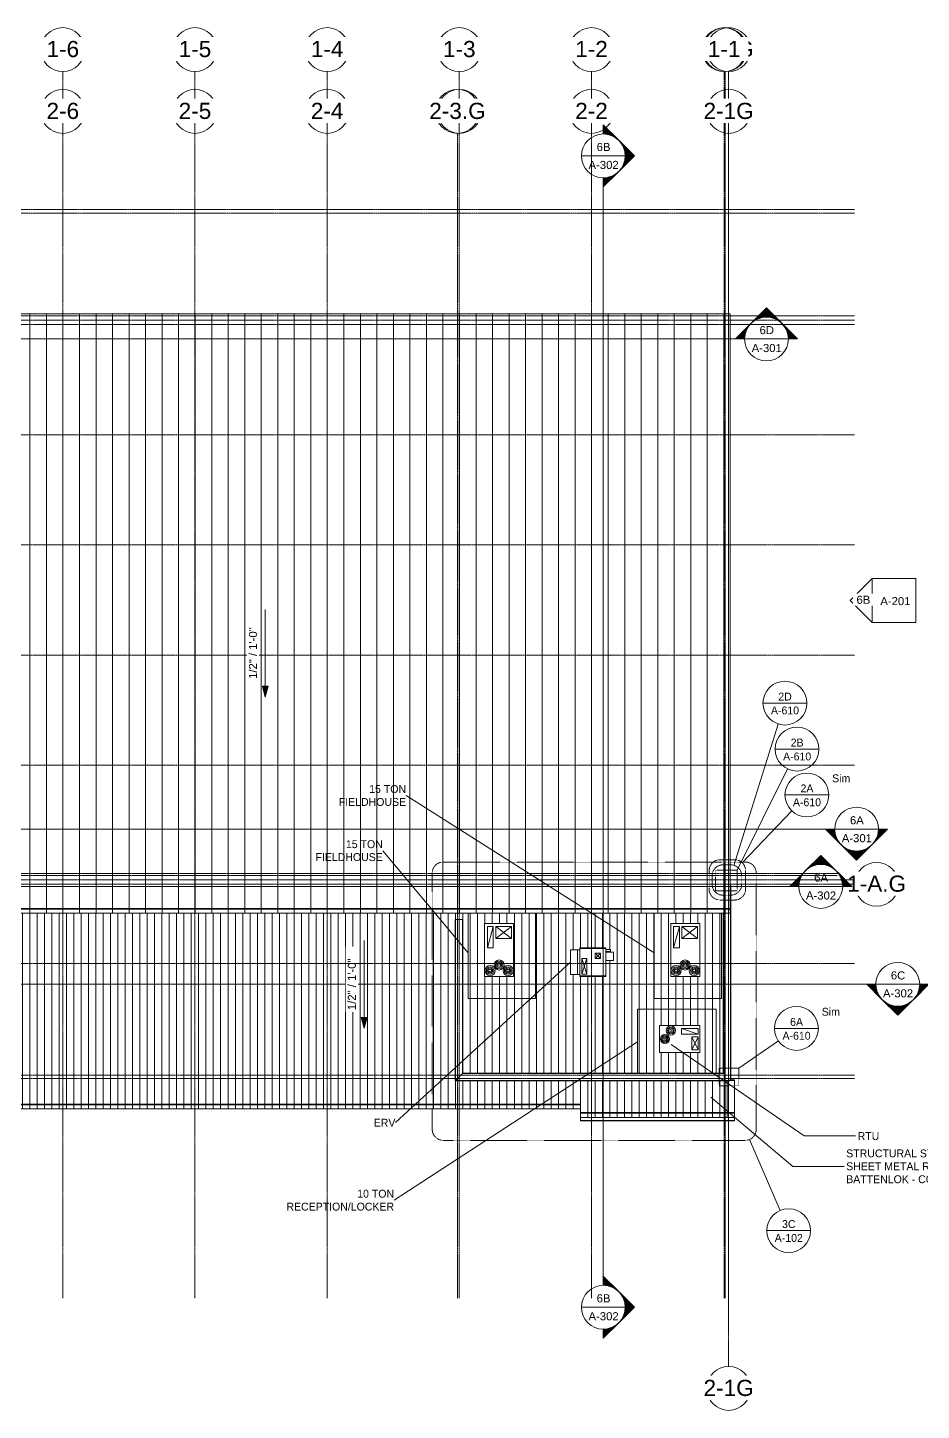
# Model space of a CAD drawing. Header units: inches. Extents: x 21290 to 29416, y -23522 to -20467.
# Drawn here: x 24746 to 26703, y -23522 to -20493 of the extents above; entities that cross this region are included whole.
import ezdxf

# ---------------------------------------------------------------- set-up
doc = ezdxf.new("R2010")
doc.units = ezdxf.units.IN
doc.header["$MEASUREMENT"] = 0
doc.linetypes.add('Dash Dot 3_16_', pattern=[0.3125, 0.1875, -0.0625, 0, -0.0625])
doc.linetypes.add('Grid Line 1_2_', pattern=[0.875, 0.5, -0.125, 0.125, -0.125])
for name, color, linetype, lineweight in [('A-ANNO-IDEN', 131, 'Continuous', 9), ('A-ANNO-SYMB', 150, 'Continuous', 9), ('A-DETL-MBND', 5, 'Continuous', 13), ('A-ROOF', 132, 'Continuous', 13), ('G-ANNO-DIMS', 111, 'Continuous', 9), ('G-ANNO-SYMB', 111, 'Continuous', 9), ('M-EQPM', 50, 'Continuous', 13), ('M-EQPM-IDEN', 50, 'Continuous', 9), ('S-BEAM', 12, 'Continuous', 13), ('S-GRID', 1, 'Continuous', 9), ('S-GRID-IDEN', 1, 'Continuous', 9)]:
    doc.layers.add(name, color=color, linetype=linetype, lineweight=lineweight)
doc.styles.add('Arial', font='arial.ttf', dxfattribs={"height": 35.407186})
doc.styles.add('Arial_1', font='arial.ttf', dxfattribs={"height": 17.703593})
doc.styles.add('Century Gothic', font='GOTHIC.TTF', dxfattribs={"height": 17.245342})

# ---------------------------------------------------------------- blocks, each defined once
blk = doc.blocks.new('Carrier_48TC_Standard_Efficiency_Gas_Heat_Electric_Cooling_Packaged_Rooftop_Unit_3_to_15_nominal_tons - 15 ton 48TC__16-873539-Roof Plan')
at = {"layer": 'A-DETL-MBND', "color": 43, "lineweight": 9}
for p, q in [((-105.9, -79.7), (-105.9, 67.7)), ((-105.9, 67.7), (80.4, 67.7)), ((57.9, 31.7), (-57.9, 31.7)), ((-57.9, 31.7), (-57.9, -31.7)), ((57.9, -31.7), (57.9, 31.7)), ((4.8, 25.3), (51.7, 12.7)), ((4.8, 12.7), (4.8, 25.3)), ((4.8, 25.3), (51.7, 25.3)), ((51.7, 12.7), (4.8, 12.7)), ((24.9, -26.8), (51.7, 7.2)), ((24.9, 7.2), (51.7, -26.8)), ((24.9, -26.8), (24.9, 7.2)), ((24.9, 7.2), (51.7, 7.2)), ((51.7, 25.3), (51.7, 12.7)), ((51.7, 7.2), (51.7, -26.8)), ((58.1, 27.3), (57.9, 27.3)), ((57.9, 15.4), (58.1, 15.4)), ((58.1, 10.3), (57.9, 10.3)), ((57.9, 9.3), (58.1, 9.3)), ((58.1, 6.7), (57.9, 6.7)), ((58.1, 27.3), (58.1, 15.4)), ((58.1, 9.3), (58.1, 10.3)), ((58.1, 10.3), (58.1, 9.3)), ((58.1, 6.7), (58.1, -25.1)), ((51.7, -26.8), (24.9, -26.8)), ((57.9, -25.1), (58.1, -25.1)), ((-57.9, -31.7), (57.9, -31.7)), ((80.4, -79.7), (-105.9, -79.7))]:
    blk.add_line(p, q, dxfattribs=at)
for centre, radius in [((-44.9, 19.7), 11), ((-44.9, 19.7), 8.25), ((-44.9, 19.7), 5.5), ((-44.9, 19.7), 2.75), ((-32.9, 0), 11), ((-32.9, 0), 8.25), ((-32.9, 0), 5.5), ((-32.9, 0), 2.75), ((-44.9, -19.7), 11), ((-44.9, -19.7), 8.25), ((-44.9, -19.7), 5.5), ((-44.9, -19.7), 2.75)]:
    blk.add_circle(centre, radius, dxfattribs=at)
blk = doc.blocks.new('Carrier_48TC_Standard_Efficiency_Gas_Heat_Electric_Cooling_Packaged_Rooftop_Unit_3_to_15_nominal_tons - 10 ton 48TC__12-V2-Roof Plan')
at = {"layer": 'A-DETL-MBND', "color": 43, "lineweight": 9}
for p, q in [((-92.1, -75.1), (-92.1, 65.7)), ((-92.1, 65.7), (80.1, 65.7)), ((80.1, 65.7), (80.1, -75.1)), ((44.1, 29.7), (-44.1, 29.7)), ((-44.1, 29.7), (-44.1, -29.8)), ((4.4, 23.2), (40.8, 10.6)), ((4.4, 10.6), (4.4, 23.2)), ((4.4, 23.2), (40.8, 23.2)), ((40.8, 10.6), (4.4, 10.6)), ((26.8, -23.5), (40.8, 5.2)), ((26.8, 5.2), (40.8, -23.5)), ((26.8, -23.5), (26.8, 5.2)), ((26.8, 5.2), (40.8, 5.2)), ((40.8, 23.2), (40.8, 10.6)), ((40.8, 5.2), (40.8, -23.5)), ((44.1, -29.8), (44.1, 29.7)), ((44.2, 24.7), (44.1, 24.7)), ((44.1, 12.1), (44.2, 12.1)), ((44.2, 8.1), (44.1, 8.1)), ((44.1, 7.1), (44.2, 7.1)), ((44.2, 4.9), (44.1, 4.9)), ((44.2, 24.7), (44.2, 12.1)), ((44.2, 7.1), (44.2, 8.1)), ((44.2, 8.1), (44.2, 7.1)), ((44.2, 4.9), (44.2, -23.5)), ((-44.1, -29.8), (44.1, -29.8)), ((40.8, -23.5), (26.8, -23.5)), ((44.1, -23.5), (44.2, -23.5))]:
    blk.add_line(p, q, dxfattribs=at)
for centre, radius in [((-32.1, 0), 10), ((-32.1, 0), 7.5), ((-32.1, 0), 5), ((-32.1, 0), 2.5), ((-19.1, 18.7), 10), ((-19.1, 18.7), 7.5), ((-19.1, 18.7), 5), ((-19.1, 18.7), 2.5)]:
    blk.add_circle(centre, radius, dxfattribs=at)
blk = doc.blocks.new('he3xrtf - 115 V Single Phase-880047-Roof Plan')
at = {"layer": 'A-DETL-MBND', "color": 43, "lineweight": 9}
for p, q in [((28.6, 31.2), (-28.6, 31.2)), ((-28.6, 31.2), (-28.6, -31.2)), ((28.6, -31.2), (28.6, 31.2)), ((-28.4, -30.1), (-28.4, 30.1)), ((-28.4, 30.1), (28.4, 30.1)), ((23.8, 26.1), (12.8, -7.9)), ((12.8, 26.1), (23.8, -7.9)), ((12.8, -7.9), (12.8, 26.1)), ((12.8, 26.1), (23.8, 26.1)), ((23.8, 26.1), (23.8, -7.9)), ((28.4, 30.1), (28.4, -30.1)), ((28.6, 27), (33.8, 27)), ((28.6, -27), (28.6, 27)), ((33.8, 27), (48.5, 27)), ((33.8, 27), (33.8, -27)), ((48.5, 27), (48.5, -27)), ((-45.4, -4), (-28.6, -4)), ((-45.4, -4), (-45.4, -22)), ((-28.6, -22), (-45.4, -22)), ((-38.7, -27.8), (-38.7, -23.8)), ((-28.6, -23.8), (-38.7, -23.8)), ((-38.7, -27.8), (-28.6, -27.8)), ((-28.6, -4), (-28.6, -22)), ((28.4, -30.1), (-28.4, -30.1)), ((-17.2, -7.8), (-5.2, -19.8)), ((-5.2, -7.8), (-17.2, -19.8)), ((-17.2, -19.8), (-17.2, -7.8)), ((-17.2, -7.8), (-5.2, -7.8)), ((-5.2, -19.8), (-17.2, -19.8)), ((-5.2, -7.8), (-5.2, -19.8)), ((23.8, -7.9), (12.8, -7.9)), ((33.8, -27), (28.6, -27)), ((48.5, -27), (33.8, -27)), ((-28.6, -31.2), (28.6, -31.2))]:
    blk.add_line(p, q, dxfattribs=at)
blk = doc.blocks.new('HSS-Hollow Structural Section - HSS1-1_2X1-1_2X1_8 - Obsolete-1395972-Roof Plan')
at = {"layer": 'A-DETL-MBND', "color": 43, "lineweight": 9}
for p, q in [((26284.4, -22799.2), (26294.4, -22799.2)), ((26294.4, -22797.6), (26286.2, -22797.6)), ((26294.4, -22797.6), (26294.4, -22797.7)), ((26294.4, -22797.7), (26294.4, -22797.9)), ((26294.4, -22797.9), (26294.4, -22798.9)), ((26294.4, -22798.9), (26294.4, -22799.2))]:
    blk.add_line(p, q, dxfattribs=at)
blk = doc.blocks.new('Roofs 3 - Roofs 1-1983438-Roof Plan')
at = {"layer": 'A-DETL-MBND', "color": 43, "lineweight": 9}
for p, q in [((22778.1, -22851.6), (22778.1, -22850.9)), ((24466.6, -22850.9), (22778.1, -22850.9)), ((22778.1, -22852.3), (22778.1, -22851.6)), ((22778.1, -22851.6), (24466.6, -22851.6)), ((24466.6, -22852.3), (22778.1, -22852.3)), ((24466.6, -22850.9), (24466.6, -22851.6)), ((24466.6, -22851.6), (24466.6, -22852.3))]:
    blk.add_line(p, q, dxfattribs=at)
blk = doc.blocks.new('Roofs 4 - Roofs 1-1983494-Roof Plan')
at = {"layer": 'A-DETL-MBND', "color": 43, "lineweight": 9}
for p, q in [((22778.1, -22851.6), (22778.1, -22850.9)), ((23115.5, -22850.9), (22778.1, -22850.9)), ((22778.1, -22852.3), (22778.1, -22851.6)), ((22778.1, -22851.6), (23115.5, -22851.6)), ((23115.5, -22852.3), (22778.1, -22852.3)), ((23115.5, -22850.9), (23115.5, -22851.6)), ((23115.5, -22851.6), (23115.5, -22852.3))]:
    blk.add_line(p, q, dxfattribs=at)
blk = doc.blocks.new('Roofs 7 - Roofs 1-1987978-Roof Plan')
at = {"layer": 'A-DETL-MBND', "color": 43, "lineweight": 9}
for p, q in [((22778.1, -22851.6), (22778.1, -22850.9)), ((26284.7, -22850.9), (22778.1, -22850.9)), ((22778.1, -22852.3), (22778.1, -22851.6)), ((22778.1, -22851.6), (26284.7, -22851.6)), ((26284.7, -22852.3), (22778.1, -22852.3)), ((26284.7, -22850.9), (26284.7, -22851.6)), ((26284.7, -22851.6), (26284.7, -22852.3))]:
    blk.add_line(p, q, dxfattribs=at)
blk = doc.blocks.new('Grid - Grid Head - Circle-14747-Roof Plan')
at = {"layer": 'S-GRID-IDEN'}
blk.add_circle((0, 0), 0.25, dxfattribs=at)
blk = doc.blocks.new('Section - Section Head - Filled-1526-Roof Plan')
at = {"layer": 'G-ANNO-SYMB'}
h = blk.add_hatch(color=256, dxfattribs=at)
edge = h.paths.add_edge_path(flags=0)
edge.add_line((-0.427, 0.177), (-0.25, 0.354))
edge.add_line((-0.25, 0.354), (-0.25, 0.25))
edge.add_arc((-0.25, 0), 0.25, 90, 135)
h = blk.add_hatch(color=256, dxfattribs=at)
edge = h.paths.add_edge_path(flags=0)
edge.add_arc((-0.25, 0), 0.25, 45, 90)
edge.add_line((-0.25, 0.25), (-0.25, 0.354))
edge.add_line((-0.25, 0.354), (-0.073, 0.177))
h = blk.add_hatch(color=256, dxfattribs=at)
edge = h.paths.add_edge_path(flags=0)
edge.add_arc((-0.25, 0), 0.25, 137.9216, 180)
edge.add_line((-0.5, 0), (-0.604, 0))
edge.add_line((-0.604, 0), (-0.436, 0.168))
h = blk.add_hatch(color=256, dxfattribs=at)
edge = h.paths.add_edge_path(flags=0)
edge.add_line((-0.064, 0.168), (0.104, 0))
edge.add_line((0.104, 0), (0, 0))
edge.add_arc((-0.25, 0), 0.25, 0, 42.0784)
for p, q in [((-0.25, 0.354), (-0.604, 0)), ((-0.25, 0.354), (-0.427, 0.177)), ((-0.25, 0.354), (0.104, 0)), ((-0.25, 0.25), (-0.25, 0.354)), ((-0.073, 0.177), (-0.25, 0.354)), ((-0.25, 0.354), (-0.25, 0.25)), ((-0.436, 0.168), (-0.604, 0)), ((0.104, 0), (-0.064, 0.168)), ((-0.604, 0), (-0.5, 0)), ((0, 0), (0.104, 0)), ((-0.5, 0), (-0.604, 0)), ((0, 0), (0.104, 0))]:
    blk.add_line(p, q, dxfattribs=at)
for start, end in [(360, 180), (137.9216, 180), (90, 135), (45, 90), (0, 42.0784), (180, 360)]:
    blk.add_arc((-0.25, 0), 0.25, start, end, dxfattribs=at)
blk = doc.blocks.new('Elevation - Detail Number-93309-Roof Plan')
at = {"layer": 'G-ANNO-SYMB'}
for p, q in [((-0.25, -0.25), (-0.25, 0.25)), ((-0.25, 0.25), (0.25, 0.25)), ((0.25, 0.25), (0.25, -0.25)), ((0.25, -0.25), (-0.25, -0.25))]:
    blk.add_line(p, q, dxfattribs=at)
blk = doc.blocks.new('Elevation - Detail Number-93036-Roof Plan')
at = {"layer": 'G-ANNO-SYMB'}
for p, q in [((0, 0.25), (-0.25, 0)), ((0.25, 0), (0, 0.25)), ((-0.25, 0), (0.25, 0))]:
    blk.add_line(p, q, dxfattribs=at)
blk = doc.blocks.new('Floor Plan - Callout Head-19020-Roof Plan')
at = {"layer": 'A-ANNO-SYMB'}
blk.add_line((-0.25, 0), (0.25, 0), dxfattribs=at)
for start, end in [(360, 180), (180, 360)]:
    blk.add_arc((0, 0), 0.25, start, end, dxfattribs=at)

msp = doc.modelspace()

# ---------------------------------------------------------------- hatches: boundary and pattern name
at = {"layer": 'A-DETL-MBND'}
h = msp.add_hatch(dxfattribs=at)
h.set_pattern_fill('FP_3', color=8, style=0, pattern_type=2)
h.set_pattern_definition([(90, (-1.735, -38.532), (-36.188, 2e-15), [])])
h.paths.add_polyline_path([(22777.63923, -22433.09526), (26284.39023, -22433.09526), (26284.39023, -22423.80237), (22778.14023, -22423.80237), (22778.14023, -22422.38815), (26284.39023, -22422.38815), (26284.39023, -21120.45299), (22777.63923, -21120.45299), (22777.63923, -22423.80237)], flags=0)
h = msp.add_hatch(dxfattribs=at)
h.set_pattern_fill('FP_1', color=8, style=0, pattern_type=2)
h.set_pattern_definition([(90, (0.298, -40.069), (-16.082, 1e-15), [])])
h.paths.add_polyline_path([(26241.14402, -22880.3513), (26294.39023, -22880.3513), (26294.39023, -22871.0584), (25957.01523, -22871.0584), (25957.01523, -22869.64419), (26294.39023, -22869.64419), (26294.39023, -22799.17781), (26284.39023, -22799.17781), (26284.39023, -22800.11531), (25682.57773, -22800.11531), (25682.57773, -22446.67781), (25699.07773, -22446.67781), (25699.07773, -22783.61531), (26269.70273, -22783.61531), (26269.70273, -22433.09526), (22811.14023, -22433.09526), (22811.14023, -22446.67781), (22812.20273, -22446.67781), (22812.20273, -22800.11531), (22778.14023, -22800.11531), (22778.14023, -22850.9082), (23930.39023, -22850.9082), (23930.39023, -22852.32242), (22778.14023, -22852.32242), (22778.14023, -22861.61531), (23930.39023, -22861.61531), (23930.39023, -22869.64419), (24267.89023, -22869.64419), (24267.89023, -22861.61531), (25956.89023, -22861.61531), (25956.89023, -22880.3513), (26223.59732, -22880.3513)], flags=0)
h.paths.add_polyline_path([(24153.08622, -22880.3513), (24267.89023, -22880.3513), (24267.89023, -22871.0584), (23930.39023, -22871.0584), (23930.39023, -22880.3513), (24135.53952, -22880.3513)], flags=0)
h.paths.add_polyline_path([(25240.98188, -22852.32242), (24268.14023, -22852.32242), (24268.14023, -22850.9082), (25956.64023, -22850.9082), (25956.64023, -22852.32242), (25683.07773, -22852.32242)], flags=0)
h.paths.add_polyline_path([(24132.95273, -22795.42781), (24132.95273, -22795.30281), (24137.70273, -22795.30281), (24137.70273, -22795.42781)], flags=0)
h.paths.add_polyline_path([(26129.76523, -22738.30281), (26129.76523, -22678.80281), (26217.89023, -22678.80281), (26217.89023, -22683.80281), (26218.01523, -22683.80281), (26218.01523, -22696.42781), (26217.89023, -22696.42781), (26217.89023, -22703.67781), (26218.01523, -22703.67781), (26218.01523, -22732.05281), (26217.89023, -22732.05281), (26217.89023, -22738.30281), (26153.4105, -22738.30281)], flags=0)
h.paths.add_polyline_path([(25955.14023, -22571.44669), (25955.14023, -22567.25919), (25935.26523, -22567.25919), (25935.26523, -22513.25919), (25955.14023, -22513.25919), (25955.14023, -22509.07169), (26012.39023, -22509.07169), (26012.39023, -22512.44873), (26022.51523, -22512.44873), (26022.51523, -22516.44873), (26012.39023, -22516.44873), (26012.39023, -22518.25919), (26029.14023, -22518.25919), (26029.14023, -22536.25919), (26012.39023, -22536.25919), (26012.39023, -22571.44669)], flags=0)
h.paths.add_polyline_path([(26199.4417, -22571.42781), (26154.51523, -22571.42781), (26154.51523, -22455.55281), (26158.89023, -22455.55281), (26158.89023, -22455.42781), (26170.76523, -22455.42781), (26170.76523, -22455.55281), (26179.51523, -22455.55281), (26179.51523, -22455.42781), (26211.26523, -22455.42781), (26211.26523, -22455.55281), (26217.89023, -22455.55281), (26217.89023, -22571.42781), (26199.76523, -22571.42781)], flags=0)
h.paths.add_polyline_path([(25805.39023, -22571.42781), (25746.89023, -22571.42781), (25746.89023, -22455.55281), (25751.26523, -22455.55281), (25751.26523, -22455.42781), (25763.14023, -22455.42781), (25763.14023, -22455.55281), (25771.89023, -22455.55281), (25771.89023, -22455.42781), (25803.64023, -22455.42781), (25803.64023, -22455.55281), (25810.26523, -22455.55281), (25810.26523, -22571.42781)], flags=0)

# ---------------------------------------------------------------- linework, layer by layer
at = {"layer": 'A-ANNO-IDEN', "color": 153}
for p, q in [((26155.78554, -22720.13836), (26446.91003, -22920.77106)), ((26242.28335, -22835.75147), (26421.84753, -22987.90588)), ((26446.91003, -22920.77106), (26563.95109, -22920.84552)), ((26421.84753, -22987.90588), (26538.88859, -22987.90588))]:
    msp.add_line(p, q, dxfattribs=at)
at = {"layer": 'A-ANNO-SYMB'}
for p, q in [((26293.07218, -22328.16512), (26390.17918, -22018.67123)), ((26300.20553, -22338.59601), (26409.91164, -22116.64737)), ((26310.99302, -22322.41207), (26419.53305, -22208.69575)), ((26303.72459, -22772.15194), (26390.33794, -22712.52836)), ((26327.14541, -22928.5088), (26393.87762, -23084.0558))]:
    msp.add_line(p, q, dxfattribs=at)
at = {"layer": 'A-ANNO-SYMB', "linetype": 'Dash Dot 3_16_'}
for p, q in [((26294.42219, -22315.77317), (26262.58376, -22315.77317)), ((25632.11141, -22344.82089), (25632.11141, -22906.45287)), ((26317.68306, -22320.82089), (25656.11141, -22320.82089)), ((26238.58376, -22339.77317), (26238.58376, -22380.06507)), ((26252.25644, -22338.59601), (26252.25644, -22384.02147)), ((26300.20553, -22338.59601), (26252.25644, -22338.59601)), ((26285.88729, -22327.06441), (26269.0228, -22327.06441)), ((26300.20553, -22384.02147), (26300.20553, -22338.59601)), ((26318.42219, -22380.06507), (26318.42219, -22339.77317)), ((26341.68306, -22906.45287), (26341.68306, -22344.82089)), ((26245.0228, -22351.06441), (26245.0228, -22369.46416)), ((26309.88729, -22369.46416), (26309.88729, -22351.06441)), ((26252.25644, -22384.02147), (26300.20553, -22384.02147)), ((26262.58376, -22404.06507), (26294.42219, -22404.06507)), ((26269.0228, -22393.46416), (26285.88729, -22393.46416)), ((26260.43624, -22772.15194), (26260.43624, -22811.35649)), ((26303.72459, -22772.15194), (26260.43624, -22772.15194)), ((26303.72459, -22811.35649), (26303.72459, -22772.15194)), ((26260.43624, -22811.35649), (26303.72459, -22811.35649)), ((25656.11141, -22930.45287), (26317.68306, -22930.45287))]:
    msp.add_line(p, q, dxfattribs=at)
for centre, start, end in [((26262.58376, -22339.77317), 90, 180), ((26294.42219, -22339.77317), 0, 90), ((25656.11141, -22344.82089), 90, 180), ((26269.0228, -22351.06441), 90, 180), ((26285.88729, -22351.06441), 0, 90), ((26317.68306, -22344.82089), 0, 90), ((26269.0228, -22369.46416), 180, 270), ((26285.88729, -22369.46416), 270, 0), ((26262.58376, -22380.06507), 180, 270), ((26294.42219, -22380.06507), 270, 0), ((25656.11141, -22906.45287), 180, 270), ((26317.68306, -22906.45287), 270, 0)]:
    msp.add_arc(centre, 24, start, end, dxfattribs=at)
at = {"layer": 'A-DETL-MBND', "color": 43, "lineweight": 9}
for p, q in [((26284.39023, -21120.45299), (22777.63923, -21120.45299)), ((26284.39023, -22422.38815), (26284.39023, -21120.45299)), ((26284.39023, -22372.55281), (26286.20273, -22372.55281)), ((26284.39023, -22372.92781), (26286.20273, -22372.92781)), ((26285.70273, -22372.55281), (26285.70273, -22798.30281)), ((26286.20273, -22372.55281), (26286.20273, -22798.30281)), ((22777.63923, -22433.09526), (26284.39023, -22433.09526)), ((26269.70273, -22783.61531), (26269.70273, -22433.09526)), ((26270.20273, -22784.11531), (26270.20273, -22433.09526)), ((26284.39023, -22433.09526), (26284.39023, -22423.80237)), ((25682.57773, -22446.67781), (25699.07773, -22446.67781)), ((25682.57773, -22446.67781), (25682.57773, -22800.11531)), ((25683.07773, -22446.67781), (25683.07773, -22799.61531)), ((25698.57773, -22446.67781), (25698.57773, -22784.11531)), ((25699.07773, -22446.67781), (25699.07773, -22783.61531)), ((25682.57773, -22800.11531), (25699.07773, -22783.61531)), ((26284.39023, -22800.11531), (25682.57773, -22800.11531)), ((26284.39023, -22799.61531), (25683.07773, -22799.61531)), ((26270.20273, -22784.11531), (25698.57773, -22784.11531)), ((26269.70273, -22783.61531), (25699.07773, -22783.61531)), ((26286.20273, -22797.99031), (26284.07773, -22797.99031)), ((26284.39023, -22798.30281), (26284.39023, -22800.11531)), ((26286.20273, -22798.30281), (26284.39023, -22798.30281)), ((26294.39023, -22799.17781), (26284.39023, -22799.17781)), ((26294.39023, -22799.17781), (26294.39023, -22869.64419)), ((24267.89023, -22861.61531), (25956.89023, -22861.61531)), ((25956.89023, -22861.61531), (25956.89023, -22887.90061)), ((25956.89023, -22880.3513), (26294.39023, -22880.3513)), ((26294.39023, -22880.4138), (25956.89023, -22880.4138)), ((26294.39023, -22887.2888), (25956.89023, -22887.2888)), ((25956.89023, -22887.90061), (26294.39023, -22887.90061)), ((26294.39023, -22871.0584), (26294.39023, -22887.90061))]:
    msp.add_line(p, q, dxfattribs=at)
at = {"layer": 'G-ANNO-SYMB'}
for p, q in [((25958.81696, -20774.32008), (26054.81696, -20774.32008)), ((26006.81696, -20822.32008), (26006.81696, -23247.85936)), ((26316.22594, -21175.34566), (22772.63634, -21175.34566)), ((26316.22594, -21175.34566), (26412.22594, -21175.34566)), ((26513.61515, -22248.83309), (21679.2435, -22248.83309)), ((26513.61515, -22248.83309), (26609.61515, -22248.83309)), ((26435.16144, -22374.35697), (21735.73113, -22374.35697)), ((26603.82365, -22588.63029), (21735.73113, -22588.63029)), ((26603.82365, -22588.63029), (26699.82365, -22588.63029)), ((25958.81696, -23295.85936), (26054.81696, -23295.85936))]:
    msp.add_line(p, q, dxfattribs=at)
at = {"layer": 'M-EQPM-IDEN', "color": 153}
for p, q in [((26118.51523, -22519.49031), (25574.73146, -22175.34503)), ((25710.89023, -22519.49031), (25523.73146, -22296.09492)), ((25935.26523, -22540.25919), (25551.35646, -22891.61949)), ((26081.76523, -22714.55281), (25548.48146, -23061.58174))]:
    msp.add_line(p, q, dxfattribs=at)
at = {"layer": 'S-GRID', "linetype": 'Grid Line 1_2_'}
for p, q in [((24822.89023, -23275.7461), (24822.89023, -20589.47733)), ((25112.39023, -23275.7461), (25112.39023, -20589.47733)), ((25401.89023, -23275.7461), (25401.89023, -20589.47733)), ((25691.39023, -23275.7461), (25691.39023, -20589.47733)), ((25980.89023, -23275.7461), (25980.89023, -20589.47733)), ((26271.39023, -23275.7461), (26271.39023, -20589.47733)), ((26273.39023, -23275.7461), (26273.39023, -20589.47733)), ((26281.39023, -23275.7461), (26281.39023, -20589.47733)), ((24822.89023, -23275.7461), (24822.89023, -20724.9518)), ((25112.39023, -23275.7461), (25112.39023, -20724.9518)), ((25401.89023, -23275.7461), (25401.89023, -20724.9518)), ((25687.39023, -23275.7461), (25687.39023, -20724.9518)), ((25691.39023, -23275.7461), (25691.39023, -20724.9518)), ((25980.89023, -23275.7461), (25980.89023, -20724.9518)), ((26281.39023, -23425.7461), (26281.39023, -20724.9518)), ((26557.32365, -20891.55281), (21423.73698, -20891.55281)), ((26557.32365, -20899.55281), (21423.73698, -20899.55281)), ((26557.32365, -21124.30281), (21423.73698, -21124.30281)), ((26557.32365, -21134.30281), (21423.73698, -21134.30281)), ((26557.32365, -21143.80281), (21423.73698, -21143.80281)), ((26557.32365, -21385.05281), (21423.73698, -21385.05281)), ((26557.32365, -21385.05281), (21423.73698, -21385.05281)), ((26557.32365, -21626.30281), (21423.73698, -21626.30281)), ((26557.32365, -21626.30281), (21423.73698, -21626.30281)), ((26557.32365, -21867.55281), (21423.73698, -21867.55281)), ((26557.32365, -21867.55281), (21423.73698, -21867.55281)), ((26557.32365, -22108.80281), (21423.73698, -22108.80281)), ((26557.32365, -22108.80281), (21423.73698, -22108.80281)), ((26557.32365, -22346.05281), (21519.73698, -22346.05281)), ((26557.32365, -22350.05281), (21423.73698, -22350.05281)), ((26557.32365, -22359.55281), (21423.73698, -22359.55281)), ((26557.32365, -22543.05281), (21423.73698, -22543.05281)), ((26557.32365, -22787.30281), (21423.73698, -22787.30281)), ((26557.32365, -22787.30281), (21423.73698, -22787.30281)), ((26557.32365, -22795.30281), (21423.73698, -22795.30281)), ((26557.32365, -22795.30281), (21564.76208, -22795.30281))]:
    msp.add_line(p, q, dxfattribs=at)

# ---------------------------------------------------------------- block references
at = {"layer": 'A-ANNO-SYMB', "xscale": 191.9999999999999, "yscale": 191.9999999999999, "zscale": 191.9999999999999}
for p in [(26404.54897, -21972.87266), (26431.18096, -22073.61696), (26452.67471, -22173.97356), (26429.87556, -22685.31114), (26412.80232, -23128.16765)]:
    msp.add_blockref('Floor Plan - Callout Head-19020-Roof Plan', p, dxfattribs=at)
at = {"layer": 'A-ROOF', "color": 43, "lineweight": 9}
for name, p in [('Roofs 7 - Roofs 1-1987978-Roof Plan', (0, 428.52005)), ('Roofs 3 - Roofs 1-1983438-Roof Plan', (1490, 0)), ('Roofs 4 - Roofs 1-1983494-Roof Plan', (3178.875, -18.73599))]:
    msp.add_blockref(name, p, dxfattribs=at)
at = {"layer": 'G-ANNO-SYMB', "xscale": 191.9999999999999, "yscale": 191.9999999999999, "zscale": 191.9999999999999}
for p, rotation in [((26006.81696, -20822.32008), 269.9999999999996), ((26513.61515, -22248.83309), 180), ((26603.82365, -22588.63029), 180)]:
    msp.add_blockref('Section - Section Head - Filled-1526-Roof Plan', p, dxfattribs=dict(at, rotation=rotation))
at = {"layer": 'G-ANNO-SYMB', "extrusion": (0, 0, -1), "xscale": 191.9999999999999, "yscale": 191.9999999999999, "zscale": 191.9999999999999}
msp.add_blockref('Section - Section Head - Filled-1526-Roof Plan', (-26316.22594, -21175.34566), dxfattribs=at)
at = {"layer": 'G-ANNO-SYMB', "xscale": 191.9999999999999, "yscale": 191.9999999999999, "zscale": 191.9999999999999}
msp.add_blockref('Elevation - Detail Number-93309-Roof Plan', (26643.45732, -21748.17163), dxfattribs=at)
at = {"layer": 'G-ANNO-SYMB', "extrusion": (0, 0, -1), "xscale": 191.9999999999999, "yscale": 191.9999999999999, "zscale": 191.9999999999999, "rotation": 90.00000000000053}
msp.add_blockref('Section - Section Head - Filled-1526-Roof Plan', (-26006.81696, -23247.85936), dxfattribs=at)
at = {"layer": 'M-EQPM', "color": 43, "lineweight": 9}
for name, p, rotation in [('Carrier_48TC_Standard_Efficiency_Gas_Heat_Electric_Cooling_Packaged_Rooftop_Unit_3_to_15_nominal_tons - 15 ton 48TC__16-873539-Roof Plan', (25778.57773, -22513.49031), 89.99999999999962), ('Carrier_48TC_Standard_Efficiency_Gas_Heat_Electric_Cooling_Packaged_Rooftop_Unit_3_to_15_nominal_tons - 15 ton 48TC__16-873539-Roof Plan', (26186.20273, -22513.49031), 89.99999999999999), ('he3xrtf - 115 V Single Phase-880047-Roof Plan', (25983.76523, -22540.25919), 180)]:
    msp.add_blockref(name, p, dxfattribs=dict(at, rotation=rotation))
msp.add_blockref('Carrier_48TC_Standard_Efficiency_Gas_Heat_Electric_Cooling_Packaged_Rooftop_Unit_3_to_15_nominal_tons - 10 ton 48TC__12-V2-Roof Plan', (26173.82773, -22708.55281), dxfattribs=at)
at = {"layer": 'S-BEAM', "color": 43, "lineweight": 9}
msp.add_blockref('HSS-Hollow Structural Section - HSS1-1_2X1-1_2X1_8 - Obsolete-1395972-Roof Plan', (0, 0), dxfattribs=at)
at = {"layer": 'S-GRID-IDEN', "xscale": 191.9999999999999, "yscale": 191.9999999999999, "zscale": 191.9999999999999}
for p in [(24822.89023, -20541.47733), (25112.39023, -20541.47733), (25401.89023, -20541.47733), (25691.39023, -20541.47733), (25980.89023, -20541.47733), (26281.39023, -20541.47733), (24822.89023, -20676.9518), (25112.39023, -20676.9518), (25401.89023, -20676.9518), (25691.39023, -20676.9518), (25980.89023, -20676.9518), (26281.39023, -20676.9518), (26281.39023, -23473.7461)]:
    msp.add_blockref('Grid - Grid Head - Circle-14747-Roof Plan', p, dxfattribs=at)
at = {"layer": 'S-GRID-IDEN', "xscale": 191.9999999999999, "yscale": 191.9999999999999, "zscale": 191.9999999999999, "rotation": 89.99999999999982}
msp.add_blockref('Grid - Grid Head - Circle-14747-Roof Plan', (26605.32365, -22369.55281), dxfattribs=at)

# ---------------------------------------------------------------- texts
at = {"layer": 'A-ANNO-SYMB', "char_height": 17.245342, "line_spacing_factor": 0.984117, "style": 'Century Gothic'}
for s, insert, width, attachment_point in [('2D', (26404.82582, -21949.89132), 36.72, 2), ('A-610', (26404.82582, -21980.27583), 77.76, 2), ('2B', (26431.45781, -22050.63562), 31.968, 2), ('A-610', (26431.45781, -22081.02013), 77.76, 2), ('Sim', (26508.09877, -22128.90059), 46.224, 1), ('2A', (26452.95156, -22150.99222), 36.936, 2), ('A-610', (26452.95156, -22181.37673), 77.76, 2), ('Sim', (26485.29962, -22640.23818), 46.224, 1), ('6A', (26430.15241, -22662.3298), 36.936, 2), ('A-610', (26430.15241, -22692.71431), 77.76, 2), ('3C', (26413.07917, -23105.18631), 38.88, 2), ('A-102', (26413.07917, -23135.57082), 77.76, 2)]:
    msp.add_mtext(s, dxfattribs=dict(at, insert=insert, width=width, attachment_point=attachment_point))
at = {"layer": 'G-ANNO-SYMB', "char_height": 17.703593, "attachment_point": 2, "line_spacing_factor": 0.938532, "style": 'Arial_1'}
for s, insert, width in [('6B', (26007.4317, -20745.98183), 36.072), ('A-302', (26007.4317, -20785.25432), 78.624), ('6D', (26364.84068, -21147.00741), 37.584), ('A-301', (26364.84068, -21186.2799), 78.624), ('6A', (26562.22989, -22220.49484), 36.072), ('A-301', (26562.22989, -22259.76733), 78.624), ('6A', (26483.77618, -22346.01872), 36.072), ('6C', (26652.43839, -22560.29204), 37.584), ('A-302', (26652.43839, -22599.56453), 78.624), ('6B', (26007.4317, -23267.52111), 36.072), ('A-302', (26007.4317, -23306.7936), 78.624)]:
    msp.add_mtext(s, dxfattribs=dict(at, insert=insert, width=width))
at = {"layer": 'M-EQPM-IDEN', "attachment_point": 3, "line_spacing_factor": 0.984117, "style": 'Century Gothic'}
for s, insert, char_height, width in [('15 TON\\PFIELDHOUSE', (25574.73146, -22152.3854), 17.245342, 161.352), ('15 TON\\PFIELDHOUSE', (25523.73146, -22273.13529), 17.245342, 161.352), ('ERV', (25551.35646, -22883.23129), 17.245342, 51.84), ('10 TON\\PRECEPTION/LOCKER', (25548.48146, -23038.62212), 17.2453416, 274.104)]:
    msp.add_mtext(s, dxfattribs=dict(at, insert=insert, char_height=char_height, width=width))

# ---------------------------------------------------------------- next in the draw order: texts
at = {"layer": 'A-ANNO-IDEN', "insert": (26563.95109, -22912.45732), "char_height": 17.245342, "width": 47.52, "attachment_point": 1, "line_spacing_factor": 0.984117, "style": 'Century Gothic', "bg_fill": 3, "box_fill_scale": 1.25, "bg_fill_color": 0, "bg_fill_transparency": 0}
msp.add_mtext('RTU', dxfattribs=at)
at = {"layer": 'G-ANNO-DIMS', "char_height": 17.7035928, "width": 134.568, "attachment_point": 1, "rotation": 90, "line_spacing_factor": 0.938532, "style": 'Arial_1', "bg_fill": 3, "box_fill_scale": 1.25, "bg_fill_color": 0, "bg_fill_transparency": 0}
for insert in [(25230.58302, -21919.79532), (25447.10656, -22645.1195)]:
    msp.add_mtext('1/2" / 1\'-0"', dxfattribs=dict(at, insert=insert))
at = {"layer": 'G-ANNO-SYMB', "insert": (26646.65246, -21740.54476), "char_height": 17.703593, "width": 78.624, "attachment_point": 2, "line_spacing_factor": 0.938532, "style": 'Arial_1', "bg_fill": 3, "box_fill_scale": 1.25, "bg_fill_color": 0, "bg_fill_transparency": 0}
msp.add_mtext('A-201', dxfattribs=at)
at = {"layer": 'S-GRID-IDEN', "char_height": 35.407186, "attachment_point": 2, "line_spacing_factor": 0.938532, "style": 'Arial', "bg_fill": 3, "box_fill_scale": 1.25, "bg_fill_color": 0, "bg_fill_transparency": 0}
for s, insert, width in [('1-6', (24822.881, -20522.60359), 85.104), ('1-5', (25112.381, -20522.60359), 85.104), ('1-4', (25401.881, -20522.60359), 85.104), ('1-3', (25691.381, -20522.60359), 85.104), ('1-2', (25980.881, -20522.60359), 85.104), ('1-1G', (26281.381, -20522.60359), 130.896), ('2-6', (24822.881, -20658.07806), 85.104), ('2-5', (25112.381, -20658.07806), 85.104), ('2-4', (25401.881, -20658.07806), 85.104), ('2-3', (25691.381, -20658.07806), 85.104), ('2-2', (25980.881, -20658.07806), 85.104), ('2-1G', (26281.381, -20658.07806), 130.896), ('1-A.G', (26605.51864, -22350.49331), 153.792), ('2-1G', (26281.381, -23454.87237), 130.896)]:
    msp.add_mtext(s, dxfattribs=dict(at, insert=insert, width=width))

# ---------------------------------------------------------------- next in the draw order: hatches: boundary and pattern name
at = {"layer": 'G-ANNO-DIMS'}
for points in [[(25266.37892, -21959.72532), (25272.8097, -21935.72532), (25259.94814, -21935.72532)], [(25482.90246, -22685.0495), (25489.33324, -22661.0495), (25476.47168, -22661.0495)]]:
    msp.add_hatch(color=256, dxfattribs=at).paths.add_polyline_path(points, flags=0)

# ---------------------------------------------------------------- next in the draw order: linework, layer by layer
for p, q in [((25266.37892, -21767.72532), (25266.37892, -21959.72532)), ((25272.8097, -21935.72532), (25259.94814, -21935.72532)), ((25259.94814, -21935.72532), (25266.37892, -21959.72532)), ((25266.37892, -21959.72532), (25272.8097, -21935.72532)), ((25482.90246, -22493.0495), (25482.90246, -22685.0495)), ((25489.33324, -22661.0495), (25476.47168, -22661.0495)), ((25476.47168, -22661.0495), (25482.90246, -22685.0495)), ((25482.90246, -22685.0495), (25489.33324, -22661.0495))]:
    msp.add_line(p, q, dxfattribs=at)
at = {"layer": 'G-ANNO-SYMB'}
msp.add_line((26435.16144, -22374.35697), (26531.16144, -22374.35697), dxfattribs=at)
at = {"layer": 'S-GRID', "linetype": 'Grid Line 1_2_'}
for p, q in [((26557.32365, -22359.55281), (21423.73698, -22359.55281)), ((26557.32365, -22369.55281), (21423.73698, -22369.55281)), ((26557.32365, -22543.05281), (21423.73698, -22543.05281))]:
    msp.add_line(p, q, dxfattribs=at)

# ---------------------------------------------------------------- next in the draw order: block references
at = {"layer": 'G-ANNO-SYMB', "xscale": 191.9999999999999, "yscale": 191.9999999999999, "zscale": 191.9999999999999, "rotation": 90}
msp.add_blockref('Elevation - Detail Number-93036-Roof Plan', (26595.45732, -21748.17163), dxfattribs=at)
at = {"layer": 'G-ANNO-SYMB', "extrusion": (0, 0, -1), "xscale": 191.9999999999999, "yscale": 191.9999999999999, "zscale": 191.9999999999999}
msp.add_blockref('Section - Section Head - Filled-1526-Roof Plan', (-26435.16144, -22374.35697), dxfattribs=at)
at = {"layer": 'S-GRID-IDEN', "xscale": 191.9999999999999, "yscale": 191.9999999999999, "zscale": 191.9999999999999}
for p in [(26273.39023, -20541.47733), (25687.39023, -20676.9518)]:
    msp.add_blockref('Grid - Grid Head - Circle-14747-Roof Plan', p, dxfattribs=at)

# ---------------------------------------------------------------- next in the draw order: texts
at = {"layer": 'A-ANNO-IDEN', "insert": (26538.88859, -22950.37482), "char_height": 17.2453416, "width": 400.248, "attachment_point": 1, "line_spacing_factor": 0.984117, "style": 'Century Gothic', "bg_fill": 3, "box_fill_scale": 1.25, "bg_fill_color": 0, "bg_fill_transparency": 0}
msp.add_mtext('STRUCTURAL STANDING SEAM\\PSHEET METAL ROOFING -\\PBATTENLOK - COLOR T.B.D.', dxfattribs=at)
at = {"layer": 'G-ANNO-SYMB', "insert": (26483.77618, -22385.29121), "char_height": 17.703593, "width": 78.624, "attachment_point": 2, "line_spacing_factor": 0.938532, "style": 'Arial_1'}
msp.add_mtext('A-302', dxfattribs=at)

# ---------------------------------------------------------------- next in the draw order: texts
at = {"layer": 'G-ANNO-SYMB', "insert": (26576.54584, -21737.60129), "char_height": 17.703593, "width": 36.072, "attachment_point": 2, "line_spacing_factor": 0.938532, "style": 'Arial_1', "bg_fill": 3, "box_fill_scale": 1.25, "bg_fill_color": 0, "bg_fill_transparency": 0}
msp.add_mtext('6B', dxfattribs=at)
at = {"layer": 'S-GRID-IDEN', "char_height": 35.407186, "attachment_point": 2, "line_spacing_factor": 0.938532, "style": 'Arial', "bg_fill": 3, "box_fill_scale": 1.25, "bg_fill_color": 0, "bg_fill_transparency": 0}
for s, insert, width in [('2-1', (26273.381, -20522.60359), 85.104), ('2-3.G', (25687.381, -20658.07806), 147.312)]:
    msp.add_mtext(s, dxfattribs=dict(at, insert=insert, width=width))

# ---------------------------------------------------------------- next in the draw order: block references
at = {"layer": 'S-GRID-IDEN', "xscale": 191.9999999999999, "yscale": 191.9999999999999, "zscale": 191.9999999999999}
msp.add_blockref('Grid - Grid Head - Circle-14747-Roof Plan', (26271.39023, -20541.47733), dxfattribs=at)

# ---------------------------------------------------------------- next in the draw order: texts
at = {"layer": 'S-GRID-IDEN', "insert": (26271.381, -20522.60359), "char_height": 35.407186, "width": 85.104, "attachment_point": 2, "line_spacing_factor": 0.938532, "style": 'Arial', "bg_fill": 3, "box_fill_scale": 1.25, "bg_fill_color": 0, "bg_fill_transparency": 0}
msp.add_mtext('1-1', dxfattribs=at)

doc.saveas('drawing.dxf')
